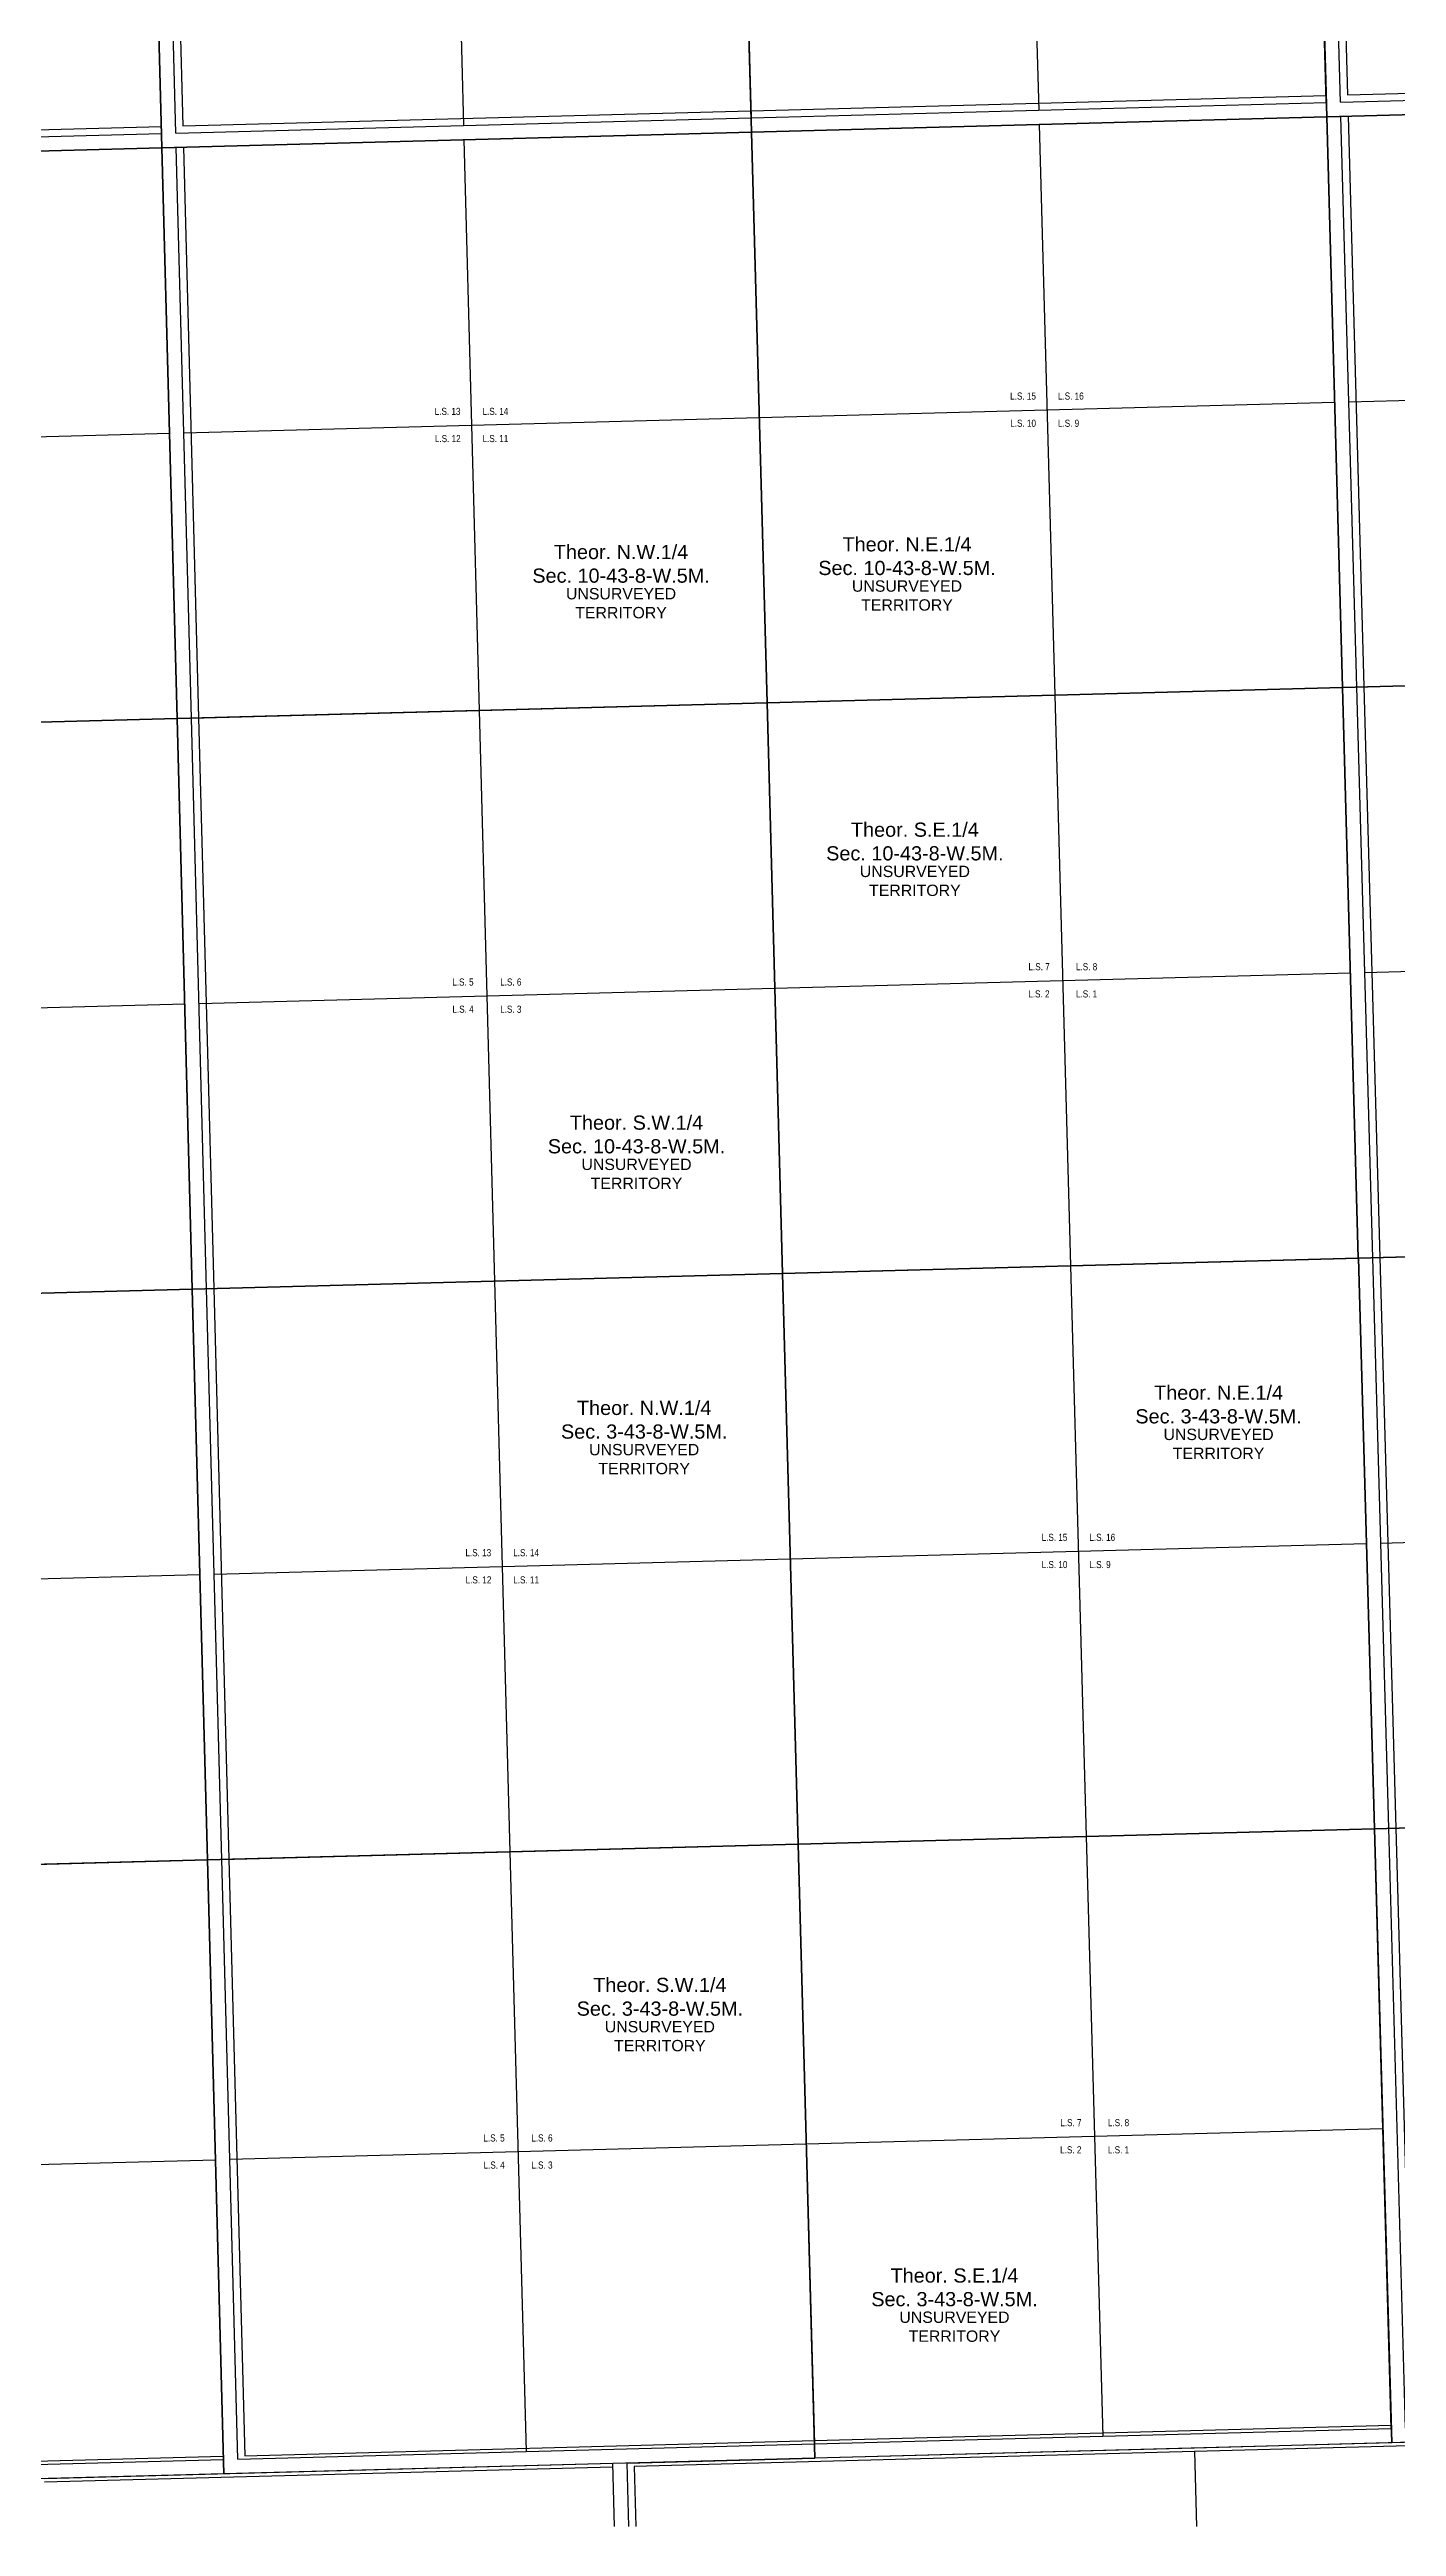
# Model space of a CAD drawing. Header units: millimetres. Extents: x 623951 to 634241, y 5836956 to 5847139.
# Drawn here: x 628959 to 630857, y 5837088 to 5840578 of the extents above; entities that cross this region are included whole.
import ezdxf

# ---------------------------------------------------------------- set-up
doc = ezdxf.new("R2010")
doc.units = ezdxf.units.MM
for name, color, linetype in [('C-SYMBOL', 7, 'Continuous'), ('C-UNS-T', 7, 'Continuous'), ('L-QSEC', 7, 'Continuous'), ('L-QUATER', 30, 'Continuous'), ('L-SECTION-LSD', 7, 'Continuous'), ('L-USEC', 7, 'Continuous'), ('L-USEC-0', 1, 'Continuous'), ('L-USEC-C', 6, 'Continuous'), ('L-USEC-C-0', 6, 'Continuous'), ('L-USEC2012', 3, 'Continuous'), ('L-USEC3018', 5, 'Continuous')]:
    doc.layers.add(name, color=color, linetype=linetype)
doc.styles.add('100L', font='ARIALN.TTF', dxfattribs={"height": 11})
doc.styles.get("Standard").update_dxf_attribs({"font": 'arial.ttf'})

msp = doc.modelspace()

# ---------------------------------------------------------------- linework, layer by layer
at = {"layer": 'L-QSEC'}
for p, q in [((629904.2, 5842090.1), (629947.9, 5840481.9)), ((629948.5, 5840461.8), (629992.3, 5838853.6)), ((630801.5, 5839679.8), (632423.5, 5839723)), ((629159.4, 5839636.2), (630781.4, 5839679.3)), ((627514.1, 5839592.5), (629139.3, 5839635.7)), ((629992.3, 5838853.6), (630037.3, 5837204.3)), ((630846.3, 5838071.7), (632470.4, 5838114.9)), ((629202.1, 5838028), (630826.2, 5838071.1)), ((627556.2, 5837984.2), (629182, 5838027.4)), ((630572.8, 5837193.4), (630575.7, 5837088))]:
    msp.add_line(p, q, dxfattribs=at)
at = {"layer": 'L-QUATER'}
for points in [[(629926.1, 5841286), (630736, 5841307.6), (630759, 5840483.4), (629948.5, 5840461.8)], [(630736, 5841307.6), (631566.1, 5841329.6), (631589.5, 5840505.5), (630759, 5840483.4)], [(628283.7, 5841242.4), (629096, 5841264), (629117.9, 5840439.8), (628305.4, 5840418.2)], [(629096, 5841264), (629926.1, 5841286), (629948.5, 5840461.8), (629117.9, 5840439.8)], [(630759, 5840483.4), (631589.5, 5840505.5), (631612.5, 5839701.4), (630781.4, 5839679.3)], [(629117.9, 5840439.8), (629948.5, 5840461.8), (629970.4, 5839657.7), (629139.3, 5839635.7)], [(629948.5, 5840461.8), (630759, 5840483.4), (630781.4, 5839679.3), (629970.4, 5839657.7)], [(628305.4, 5840418.2), (629117.9, 5840439.8), (629139.3, 5839635.7), (628326.7, 5839614.1)], [(630781.4, 5839679.3), (631612.5, 5839701.4), (631635.4, 5838897.3), (630803.5, 5838875.2)], [(629139.3, 5839635.7), (629970.4, 5839657.7), (629992.3, 5838853.6), (629160.6, 5838831.5)], [(629970.4, 5839657.7), (630781.4, 5839679.3), (630803.5, 5838875.2), (629992.3, 5838853.6)], [(628326.7, 5839614.1), (629139.3, 5839635.7), (629160.6, 5838831.5), (628347.9, 5838809.9)], [(630803.8, 5838875.2), (631635.4, 5838897.3), (631658.5, 5838093.3), (630826.2, 5838071.1)], [(629160.6, 5838831.5), (629992.3, 5838853.6), (630014.2, 5838049.6), (629182, 5838027.4)], [(629992.3, 5838853.6), (630803.8, 5838875.2), (630826.2, 5838071.1), (630014.2, 5838049.6)], [(628347.9, 5838809.9), (629160.6, 5838831.5), (629182, 5838027.4), (628369.2, 5838005.8)], [(630826.2, 5838071.1), (631658.5, 5838093.3), (631683.4, 5837228), (631372.1, 5837219.7), (630850.6, 5837205.8)], [(630014.2, 5838049.6), (630826.2, 5838071.1), (630850.6, 5837205.8), (630037.8, 5837184.2)], [(628369.2, 5838005.8), (629182, 5838027.4), (629205, 5837162), (628392.2, 5837140.4)], [(629182, 5838027.4), (630014.2, 5838049.6), (630037.8, 5837184.2), (629753.1, 5837176.6), (629205, 5837162)]]:
    msp.add_lwpolyline(points, close=True, dxfattribs=at)
at = {"layer": 'L-SECTION-LSD'}
for p, q in [((630331, 5841296.8), (630353.2, 5840492.7)), ((629521.1, 5841275.3), (629542.7, 5840471.2)), ((630353.7, 5840472.6), (630375.9, 5839668.5)), ((629543.3, 5840451.1), (629564.9, 5839647)), ((629959.4, 5840059.8), (630770.2, 5840081.3)), ((630790.3, 5840081.9), (631601, 5840103.4)), ((629148.7, 5840038.2), (629959.4, 5840059.8)), ((628316.1, 5840016.1), (629128.6, 5840037.7)), ((630375.9, 5839668.5), (630398, 5838864.4)), ((629564.9, 5839647), (629586.5, 5838842.9)), ((629981.3, 5839255.7), (630792.6, 5839277.3)), ((630812.7, 5839277.8), (631623.9, 5839299.4)), ((629170.1, 5839234.1), (629981.3, 5839255.7)), ((628337.3, 5839212), (629150, 5839233.6)), ((630398, 5838864.4), (630420.2, 5838060.4)), ((629586.5, 5838842.9), (629608.2, 5838038.8)), ((630003.2, 5838451.6), (630815, 5838473.2)), ((630835.1, 5838473.7), (631647, 5838495.3)), ((629191.4, 5838430), (630003.2, 5838451.6)), ((628358.6, 5838407.9), (629171.3, 5838429.5)), ((630420.2, 5838060.4), (630443.6, 5837215.1)), ((629608.2, 5838038.8), (629630.9, 5837193.5)), ((630025.7, 5837626.9), (630838.1, 5837648.5)), ((628380.5, 5837583.2), (629193.2, 5837604.8)), ((629213.3, 5837605.3), (630025.7, 5837626.9))]:
    msp.add_line(p, q, dxfattribs=at)
at = {"layer": 'L-USEC'}
for points in [[(631635.4, 5838897.3), (630823.9, 5838875.8)], [(629992.3, 5838853.6), (629180.7, 5838832.1)], [(630803.8, 5838875.2), (629992.3, 5838853.6)], [(629160.6, 5838831.5), (628347.9, 5838809.9)]]:
    msp.add_lwpolyline(points, dxfattribs=at)
at = {"layer": 'L-USEC-0'}
for points in [[(630758.4, 5840503.5), (630736, 5841307.6)], [(629117.4, 5840459.9), (629096, 5841264)], [(631589.5, 5840505.5), (630779.1, 5840483.9)], [(629948.5, 5840461.8), (629138, 5840440.3)], [(630759, 5840483.4), (629948.5, 5840461.8)], [(630781.4, 5839679.3), (630759, 5840483.4)], [(629117.9, 5840439.8), (628305.4, 5840418.2)], [(629139.3, 5839635.7), (629117.9, 5840439.8)], [(630803.8, 5838875.2), (630781.4, 5839679.3)], [(629160.6, 5838831.5), (629139.3, 5839635.7)], [(630826.2, 5838071.1), (630803.8, 5838875.2)], [(629182, 5838027.4), (629160.6, 5838831.5)], [(630850, 5837225.9), (630826.2, 5838071.1)], [(629204.5, 5837182.1), (629182, 5838027.4)], [(629755.5, 5837088), (629753.1, 5837176.6)]]:
    msp.add_lwpolyline(points, dxfattribs=at)
at = {"layer": 'L-USEC-C'}
for points in [[(630037.1, 5837209.3), (630849.9, 5837230.9)], [(631372.2, 5837214.7), (630572.8, 5837193.4)], [(628391.5, 5837165.5), (629204.3, 5837187.2)], [(629234.5, 5837187.7), (630037.1, 5837209.3)], [(630572.8, 5837193.4), (629783.4, 5837172.4)], [(629753.2, 5837171.6), (628952.5, 5837150.3)]]:
    msp.add_lwpolyline(points, dxfattribs=at)
at = {"layer": 'L-USEC-C-0'}
for p, q in [((630037.3, 5837204.3), (630850, 5837225.9)), ((631372.1, 5837219.7), (630572.7, 5837198.4)), ((628391.7, 5837160.5), (629204.5, 5837182.1)), ((629224.6, 5837182.7), (630037.3, 5837204.3)), ((629773.2, 5837177.1), (630037.8, 5837184.2)), ((630572.7, 5837198.4), (630037.8, 5837184.2)), ((629753.1, 5837176.6), (628952.4, 5837155.3))]:
    msp.add_line(p, q, dxfattribs=at)
at = {"layer": 'L-USEC2012'}
for points in [[(630778.5, 5840504), (630756.1, 5841308.1)], [(629137.5, 5840460.4), (629116.1, 5841264.5)], [(629948, 5840481.9), (630758.4, 5840503.5)], [(630778.5, 5840504), (631589, 5840525.6)], [(628304.9, 5840438.3), (629117.4, 5840459.9)], [(629137.5, 5840460.4), (629948, 5840481.9)], [(630801.5, 5839679.9), (630779.1, 5840483.9)], [(629159.4, 5839636.2), (629138, 5840440.3)], [(630823.9, 5838875.8), (630801.5, 5839679.9)], [(629180.7, 5838832.1), (629159.4, 5839636.2)], [(630846.3, 5838071.7), (630823.9, 5838875.8)], [(629202.1, 5838028), (629180.7, 5838832.1)], [(630870.1, 5837226.4), (630846.3, 5838071.7)], [(629224.6, 5837182.7), (629202.1, 5838028)], [(629775.6, 5837088), (629773.2, 5837177.1)]]:
    msp.add_lwpolyline(points, dxfattribs=at)
at = {"layer": 'L-USEC3018'}
for points in [[(630766.2, 5841308.4), (630788.3, 5840514.3)], [(629126.2, 5841264.8), (629147.3, 5840470.7)], [(630788.3, 5840514.3), (631588.7, 5840535.6)], [(629947.7, 5840492), (630758.1, 5840513.5)], [(628304.7, 5840448.3), (629117.1, 5840469.9)], [(629147.3, 5840470.7), (629947.7, 5840492)], [(630789.1, 5840484.2), (630811.5, 5839680.1)], [(629148.1, 5840440.6), (629169.4, 5839636.5)], [(630811.5, 5839680.1), (630833.9, 5838876)], [(629169.4, 5839636.5), (629190.8, 5838832.3)], [(630833.9, 5838876), (630856.3, 5838071.9)], [(629190.8, 5838832.3), (629212.2, 5838028.2)], [(630856.3, 5838071.9), (630880, 5837231.4)], [(629212.2, 5838028.2), (629234.5, 5837187.7)], [(629783.4, 5837172.4), (629785.7, 5837088)]]:
    msp.add_lwpolyline(points, dxfattribs=at)

# ---------------------------------------------------------------- texts
at = {"layer": 'C-SYMBOL', "color": 3, "char_height": 20, "attachment_point": 5}
for s, insert in [('Theor. N.W.1/4\\PSec. 10-43-8-W.5M.', (629764.7, 5839853.4)), ('Theor. N.E.1/4\\PSec. 10-43-8-W.5M.', (630167.6, 5839864.2)), ('Theor. S.E.1/4\\PSec. 10-43-8-W.5M.', (630178.7, 5839462.1)), ('Theor. S.W.1/4\\PSec. 10-43-8-W.5M.', (629786.5, 5839049.3)), ('Theor. N.E.1/4\\PSec. 3-43-8-W.5M.', (630606.6, 5838668.8)), ('Theor. N.W.1/4\\PSec. 3-43-8-W.5M.', (629797.3, 5838647.3)), ('Theor. S.W.1/4\\PSec. 3-43-8-W.5M.', (629819.4, 5837834.2)), ('Theor. S.E.1/4\\PSec. 3-43-8-W.5M.', (630234.5, 5837424.8))]:
    msp.add_mtext(s, dxfattribs=dict(at, insert=insert))
at = {"layer": 'C-UNS-T', "color": 3, "char_height": 16, "attachment_point": 2}
for insert in [(630167.6, 5839830.2), (629764.7, 5839819.4), (630178.7, 5839428.1), (629786.5, 5839015.3), (629797.3, 5838613.3), (630606.6, 5838634.8), (629819.4, 5837800.2), (630234.5, 5837390.8)]:
    msp.add_mtext('UNSURVEYED\\PTERRITORY', dxfattribs=dict(at, insert=insert))

# ---------------------------------------------------------------- next in the draw order: texts
at = {"layer": 'L-SECTION-LSD', "char_height": 10, "attachment_point": 1, "style": '100L', "bg_fill": 3, "box_fill_scale": 1.5, "bg_fill_color": 256, "bg_fill_transparency": 0}
for s, width, insert in [('\\pxqr;L.S. 13', 36.834, (629501.6, 5840073.3)), ('L.S. 14', 36.998, (629569.5, 5840073.3)), ('\\pxqr;L.S. 15', 36.859, (630312.4, 5840094.9)), ('\\pxql;L.S. 16', 36.941, (630380.3, 5840094.9)), ('\\pxqr;L.S. 12', 37.112, (629501.6, 5840035)), ('\\pxql;L.S. 11', 36.449, (629569.5, 5840035)), ('\\pxqr;L.S. 10', 36.954, (630312.4, 5840056.6)), ('\\pxql;L.S. 9', 30.527, (630380.3, 5840056.6)), ('\\pxqr;L.S. 5', 30.401, (629526.5, 5839269.2)), ('\\pxql;L.S. 6', 30.483, (629594.4, 5839269.2)), ('\\pxqr;L.S. 7', 30.88, (630337.8, 5839290.8)), ('L.S. 8', 30.401, (630405.7, 5839290.8)), ('\\pxqr;L.S. 2', 30.653, (630337.8, 5839252.5)), ('L.S. 1', 29.991, (630405.7, 5839252.5)), ('\\pxqr;L.S. 4', 30.54, (629526.5, 5839230.9)), ('\\pxql;L.S. 3', 30.376, (629594.4, 5839230.9)), ('\\pxqr;L.S. 13', 36.834, (629544.9, 5838465.1)), ('L.S. 14', 36.998, (629612.8, 5838465.1)), ('\\pxqr;L.S. 15', 36.859, (630356.7, 5838486.7)), ('\\pxql;L.S. 16', 36.941, (630424.6, 5838486.7)), ('\\pxqr;L.S. 10', 36.954, (630356.7, 5838448.4)), ('\\pxql;L.S. 9', 30.527, (630424.6, 5838448.4)), ('\\pxqr;L.S. 12', 37.112, (629544.9, 5838426.8)), ('\\pxql;L.S. 11', 36.449, (629612.8, 5838426.8)), ('\\pxqr;L.S. 7', 30.88, (630382.7, 5837662)), ('L.S. 8', 30.401, (630450.7, 5837662)), ('\\pxqr;L.S. 5', 30.401, (629570.3, 5837640.4)), ('\\pxql;L.S. 6', 30.483, (629638.3, 5837640.4)), ('\\pxqr;L.S. 4', 30.54, (629570.3, 5837602.2)), ('\\pxql;L.S. 3', 30.376, (629638.3, 5837602.2)), ('\\pxqr;L.S. 2', 30.653, (630382.7, 5837623.7)), ('L.S. 1', 29.991, (630450.7, 5837623.7))]:
    msp.add_mtext_dynamic_manual_height_columns(s, width=width, gutter_width=55, heights=[0], dxfattribs=dict(at, insert=insert))

doc.saveas('drawing.dxf')
